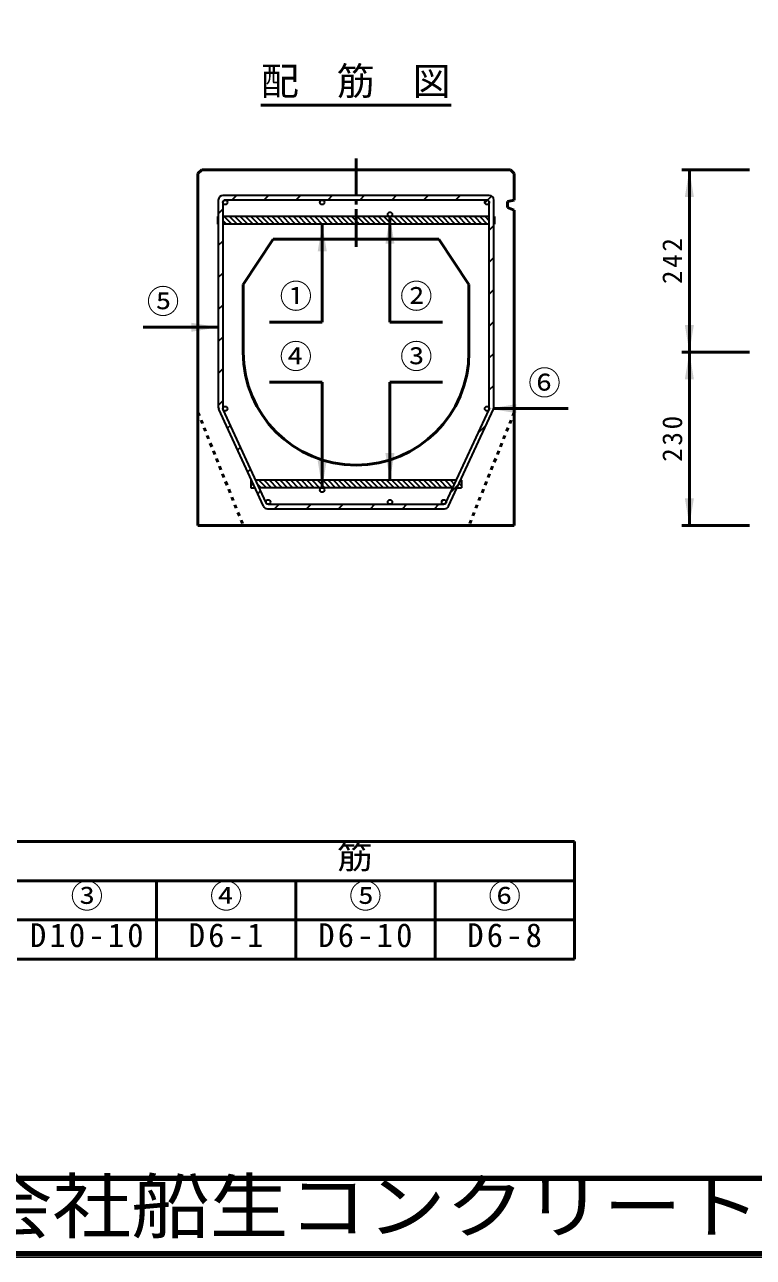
# Model space of a CAD drawing. Units: millimetres, scale not verified. Extents: x 100 to 4105, y 100 to 2870.
# Drawn here: x 945 to 1913, y 100 to 1737 of the extents above; entities that cross this region are included whole.
import ezdxf
from ezdxf.enums import TextEntityAlignment as Align

# ---------------------------------------------------------------- set-up
doc = ezdxf.new("R2010")
doc.units = ezdxf.units.MM
doc.header["$LTSCALE"] = 5
doc.linetypes.add('USER1', pattern=[13.4, 10, -1.2, 1, -1.2])
doc.linetypes.add('USER2', pattern=[2.2, 1, -1.2])
doc.layers.add('V-nasSTD', color=7, linetype='Continuous', lineweight=35)
doc.styles.add('ＭＳ ゴシック', font='')
doc.styles.get('ＭＳ ゴシック').set_extended_font_data('MS Gothic')

msp = doc.modelspace()

# ---------------------------------------------------------------- hatches: boundary and pattern name
at = {"layer": 'V-nasSTD'}
for points in [[(1833.814, 1507.89), (1827.814, 1543.89), (1821.814, 1507.89)], [(1436.057, 1445.89), (1430.057, 1481.89), (1424.057, 1445.89)], [(1346.123, 1435.89), (1340.123, 1471.89), (1334.123, 1435.89)], [(1166.057, 1328.935), (1202.057, 1334.935), (1166.057, 1340.935)], [(1821.814, 1337.89), (1827.814, 1301.89), (1833.814, 1337.89)], [(1833.814, 1265.89), (1827.814, 1301.89), (1821.814, 1265.89)], [(1598, 1220.89), (1562, 1226.89), (1598, 1232.89)], [(1424.057, 1167.89), (1430.057, 1131.89), (1436.057, 1167.89)], [(1334.057, 1157.89), (1340.057, 1121.89), (1346.057, 1157.89)], [(1821.814, 1107.89), (1827.814, 1071.89), (1833.814, 1107.89)]]:
    msp.add_hatch(color=256, dxfattribs=at).paths.add_polyline_path(points)

# ---------------------------------------------------------------- linework, layer by layer
at = {"layer": 'V-nasSTD', "lineweight": 50}
for p, q in [((1258.654, 1629.89), (1511.461, 1629.89)), ((1180.057, 1543.89), (1175.057, 1538.89)), ((1175.057, 1071.89), (1175.057, 1538.89)), ((1180.057, 1543.89), (1590.057, 1543.89)), ((1590.057, 1543.89), (1595.057, 1538.89)), ((1595.057, 1503.905), (1595.057, 1538.89)), ((1907.814, 1543.89), (1817.814, 1543.89)), ((1827.814, 1301.89), (1827.814, 1543.89)), ((1586.057, 1501.89), (1595.057, 1503.905)), ((1586.057, 1493.89), (1586.057, 1501.89)), ((1586.057, 1493.89), (1595.057, 1490.532)), ((1595.057, 1071.89), (1595.057, 1490.532)), ((1430.057, 1341.89), (1430.057, 1481.89)), ((1340.123, 1341.89), (1340.123, 1471.89)), ((1275.057, 1451.89), (1235.057, 1391.89)), ((1275.057, 1451.89), (1495.057, 1451.89)), ((1495.057, 1451.89), (1535.057, 1391.89)), ((1235.057, 1391.89), (1235.057, 1301.89)), ((1535.057, 1391.89), (1535.057, 1301.89)), ((1102.057, 1334.935), (1202.057, 1334.935)), ((1270.123, 1341.89), (1340.123, 1341.89)), ((1430.057, 1341.89), (1500.057, 1341.89)), ((1907.814, 1301.89), (1817.814, 1301.89)), ((1827.814, 1071.89), (1827.814, 1301.89)), ((1270.057, 1261.89), (1340.057, 1261.89)), ((1340.057, 1261.89), (1340.057, 1121.89)), ((1430.057, 1261.89), (1430.057, 1131.89)), ((1430.057, 1261.89), (1500.057, 1261.89)), ((1667, 1226.89), (1567, 1226.89)), ((1175.057, 1071.89), (1595.057, 1071.89)), ((1907.814, 1071.89), (1817.814, 1071.89)), ((1120, 652), (935, 652)), ((1305, 652), (1120, 652)), ((1490, 652), (1305, 652)), ((1675, 652), (1490, 652)), ((1675, 600), (1675, 652)), ((935, 600), (1120, 600)), ((1120, 548), (1120, 600)), ((1120, 600), (1120, 548)), ((1305, 600), (1120, 600)), ((1305, 548), (1305, 600)), ((1305, 600), (1490, 600)), ((1305, 548), (1305, 600)), ((1305, 600), (1305, 548)), ((1490, 548), (1490, 600)), ((1490, 548), (1490, 600)), ((1490, 600), (1675, 600)), ((1490, 548), (1490, 600)), ((1490, 600), (1490, 548)), ((1675, 548), (1675, 600)), ((1675, 548), (1675, 600)), ((1675, 600), (1675, 548)), ((935, 548), (1120, 548)), ((1120, 496), (1120, 548)), ((1120, 548), (1120, 496)), ((1120, 548), (1305, 548)), ((1305, 496), (1305, 548)), ((1305, 548), (1490, 548)), ((1305, 496), (1305, 548)), ((1305, 548), (1305, 496)), ((1490, 496), (1490, 548)), ((1490, 496), (1490, 548)), ((1490, 548), (1675, 548)), ((1490, 496), (1490, 548)), ((1490, 548), (1490, 496)), ((1675, 496), (1675, 548)), ((1675, 496), (1675, 548)), ((1675, 548), (1675, 496)), ((935, 496), (1120, 496)), ((1120, 496), (1305, 496)), ((1305, 496), (1490, 496)), ((1490, 496), (1675, 496))]:
    msp.add_line(p, q, dxfattribs=at)
at = {"layer": 'V-nasSTD', "linetype": 'USER1', "lineweight": 50}
msp.add_line((1385.057, 1558.89), (1385.057, 1436.89), dxfattribs=at)
at = {"layer": 'V-nasSTD'}
for p, q in [((1562.057, 1509.89), (1208.057, 1509.89)), ((1226.229, 1509.89), (1220.229, 1503.89)), ((1226.229, 1509.89), (1220.229, 1503.89)), ((1226.229, 1509.89), (1220.229, 1503.89)), ((1268.655, 1509.89), (1262.655, 1503.89)), ((1268.655, 1509.89), (1262.655, 1503.89)), ((1268.655, 1509.89), (1262.655, 1503.89)), ((1311.081, 1509.89), (1305.081, 1503.89)), ((1311.081, 1509.89), (1305.081, 1503.89)), ((1311.081, 1509.89), (1305.081, 1503.89)), ((1353.508, 1509.89), (1347.508, 1503.89)), ((1353.508, 1509.89), (1347.508, 1503.89)), ((1353.508, 1509.89), (1347.508, 1503.89)), ((1395.934, 1509.89), (1389.934, 1503.89)), ((1438.361, 1509.89), (1432.361, 1503.89)), ((1480.787, 1509.89), (1474.787, 1503.89)), ((1480.787, 1509.89), (1474.787, 1503.89)), ((1480.787, 1509.89), (1474.787, 1503.89)), ((1523.213, 1509.89), (1517.213, 1503.89)), ((1523.213, 1509.89), (1517.213, 1503.89)), ((1523.213, 1509.89), (1517.213, 1503.89)), ((1564.915, 1509.166), (1559.592, 1503.842)), ((1564.915, 1509.166), (1559.592, 1503.842)), ((1564.915, 1509.166), (1559.592, 1503.842)), ((1202.057, 1503.89), (1202.057, 1228.743)), ((1208.057, 1491.719), (1202.057, 1485.719)), ((1208.057, 1491.719), (1202.057, 1485.719)), ((1208.057, 1491.719), (1202.057, 1485.719)), ((1208.057, 1500.89), (1208.057, 1227.014)), ((1559.057, 1503.89), (1211.057, 1503.89)), ((1559.592, 1503.842), (1556.105, 1500.356)), ((1562.057, 1227.014), (1562.057, 1500.89)), ((1568.057, 1228.743), (1568.057, 1503.89)), ((1201.057, 1481.89), (1202.057, 1481.89)), ((1201.057, 1481.89), (1201.057, 1471.89)), ((1201.057, 1476.605), (1202.057, 1475.605)), ((1562.057, 1481.89), (1208.057, 1481.89)), ((1208.057, 1476.676), (1212.843, 1471.89)), ((1209.914, 1481.89), (1219.914, 1471.89)), ((1216.986, 1481.89), (1226.986, 1471.89)), ((1224.057, 1481.89), (1234.057, 1471.89)), ((1231.128, 1481.89), (1241.128, 1471.89)), ((1238.199, 1481.89), (1248.199, 1471.89)), ((1245.27, 1481.89), (1255.27, 1471.89)), ((1252.341, 1481.89), (1262.341, 1471.89)), ((1259.412, 1481.89), (1269.412, 1471.89)), ((1266.483, 1481.89), (1276.483, 1471.89)), ((1273.554, 1481.89), (1283.554, 1471.89)), ((1280.625, 1481.89), (1290.625, 1471.89)), ((1287.696, 1481.89), (1297.696, 1471.89)), ((1294.767, 1481.89), (1304.767, 1471.89)), ((1301.838, 1481.89), (1311.838, 1471.89)), ((1308.909, 1481.89), (1318.909, 1471.89)), ((1315.98, 1481.89), (1325.98, 1471.89)), ((1323.052, 1481.89), (1333.052, 1471.89)), ((1330.123, 1481.89), (1340.123, 1471.89)), ((1337.194, 1481.89), (1347.194, 1471.89)), ((1344.265, 1481.89), (1354.265, 1471.89)), ((1351.336, 1481.89), (1361.336, 1471.89)), ((1358.407, 1481.89), (1368.407, 1471.89)), ((1365.478, 1481.89), (1375.478, 1471.89)), ((1372.549, 1481.89), (1382.549, 1471.89)), ((1379.62, 1481.89), (1389.62, 1471.89)), ((1386.691, 1481.89), (1396.691, 1471.89)), ((1393.762, 1481.89), (1403.762, 1471.89)), ((1400.833, 1481.89), (1410.833, 1471.89)), ((1407.904, 1481.89), (1417.904, 1471.89)), ((1414.975, 1481.89), (1424.975, 1471.89)), ((1422.046, 1481.89), (1432.046, 1471.89)), ((1429.118, 1481.89), (1439.118, 1471.89)), ((1436.189, 1481.89), (1446.189, 1471.89)), ((1443.26, 1481.89), (1453.26, 1471.89)), ((1450.331, 1481.89), (1460.331, 1471.89)), ((1457.402, 1481.89), (1467.402, 1471.89)), ((1464.473, 1481.89), (1474.473, 1471.89)), ((1471.544, 1481.89), (1481.544, 1471.89)), ((1478.615, 1481.89), (1488.615, 1471.89)), ((1485.686, 1481.89), (1495.686, 1471.89)), ((1492.757, 1481.89), (1502.757, 1471.89)), ((1499.828, 1481.89), (1509.828, 1471.89)), ((1506.899, 1481.89), (1516.899, 1471.89)), ((1513.97, 1481.89), (1523.97, 1471.89)), ((1521.041, 1481.89), (1531.041, 1471.89)), ((1528.112, 1481.89), (1538.112, 1471.89)), ((1535.184, 1481.89), (1545.184, 1471.89)), ((1542.255, 1481.89), (1552.255, 1471.89)), ((1549.326, 1481.89), (1559.326, 1471.89)), ((1556.397, 1481.89), (1562.057, 1476.23)), ((1568.057, 1481.89), (1569.057, 1481.89)), ((1568.057, 1477.301), (1569.057, 1476.301)), ((1569.057, 1481.89), (1569.057, 1471.89)), ((1202.057, 1471.89), (1201.057, 1471.89)), ((1562.057, 1471.89), (1208.057, 1471.89)), ((1568.057, 1469.881), (1562.057, 1463.881)), ((1568.057, 1469.881), (1562.057, 1463.881)), ((1568.057, 1469.881), (1562.057, 1463.881)), ((1569.057, 1471.89), (1568.057, 1471.89)), ((1208.057, 1449.293), (1202.057, 1443.293)), ((1208.057, 1449.293), (1202.057, 1443.293)), ((1208.057, 1449.293), (1202.057, 1443.293)), ((1562.057, 1421.455), (1568.057, 1427.455)), ((1562.057, 1421.455), (1568.057, 1427.455)), ((1562.057, 1421.455), (1568.057, 1427.455)), ((1208.057, 1406.866), (1202.057, 1400.866)), ((1208.057, 1406.866), (1202.057, 1400.866)), ((1208.057, 1406.866), (1202.057, 1400.866)), ((1562.057, 1379.029), (1568.057, 1385.029)), ((1562.057, 1379.029), (1568.057, 1385.029)), ((1562.057, 1379.029), (1568.057, 1385.029)), ((1208.057, 1364.44), (1202.057, 1358.44)), ((1208.057, 1364.44), (1202.057, 1358.44)), ((1208.057, 1364.44), (1202.057, 1358.44)), ((1562.057, 1336.602), (1568.057, 1342.602)), ((1562.057, 1336.602), (1568.057, 1342.602)), ((1562.057, 1336.602), (1568.057, 1342.602)), ((1208.057, 1322.013), (1202.057, 1316.013)), ((1208.057, 1322.013), (1202.057, 1316.013)), ((1208.057, 1322.013), (1202.057, 1316.013)), ((1562.057, 1294.176), (1568.057, 1300.176)), ((1562.057, 1294.176), (1568.057, 1300.176)), ((1562.057, 1294.176), (1568.057, 1300.176)), ((1208.057, 1279.587), (1202.057, 1273.587)), ((1208.057, 1279.587), (1202.057, 1273.587)), ((1208.057, 1279.587), (1202.057, 1273.587)), ((1562.057, 1251.749), (1568.057, 1257.749)), ((1562.057, 1251.749), (1568.057, 1257.749)), ((1562.057, 1251.749), (1568.057, 1257.749)), ((1208.057, 1237.161), (1202.057, 1231.161)), ((1208.057, 1237.161), (1202.057, 1231.161)), ((1208.057, 1237.161), (1202.057, 1231.161)), ((1262.08, 1097.376), (1202.61, 1226.228)), ((1265.622, 1101.633), (1208.334, 1225.757)), ((1504.493, 1101.633), (1561.781, 1225.757)), ((1508.035, 1097.376), (1567.505, 1226.228)), ((1218.043, 1204.72), (1214.276, 1200.952)), ((1218.043, 1204.72), (1214.276, 1200.952)), ((1218.043, 1204.72), (1214.276, 1200.952)), ((1547.458, 1194.724), (1557.684, 1204.95)), ((1547.458, 1194.724), (1557.684, 1204.95)), ((1547.458, 1194.724), (1557.684, 1204.95)), ((1231.441, 1175.691), (1227.673, 1171.924)), ((1231.441, 1175.691), (1227.673, 1171.924)), ((1231.441, 1175.691), (1227.673, 1171.924)), ((1244.839, 1146.663), (1241.071, 1142.895)), ((1244.839, 1146.663), (1241.071, 1142.895)), ((1244.839, 1146.663), (1241.071, 1142.895)), ((1245.15, 1131.89), (1245.15, 1121.89)), ((1245.15, 1131.89), (1246.15, 1131.89)), ((1518.458, 1131.89), (1251.657, 1131.89)), ((1255.859, 1131.89), (1265.859, 1121.89)), ((1262.93, 1131.89), (1272.93, 1121.89)), ((1270.001, 1131.89), (1280.001, 1121.89)), ((1277.072, 1131.89), (1287.072, 1121.89)), ((1284.143, 1131.89), (1294.143, 1121.89)), ((1291.214, 1131.89), (1301.214, 1121.89)), ((1298.285, 1131.89), (1308.285, 1121.89)), ((1305.356, 1131.89), (1315.356, 1121.89)), ((1312.427, 1131.89), (1322.427, 1121.89)), ((1319.498, 1131.89), (1329.498, 1121.89)), ((1326.569, 1131.89), (1336.569, 1121.89)), ((1333.64, 1131.89), (1343.64, 1121.89)), ((1340.711, 1131.89), (1350.711, 1121.89)), ((1347.782, 1131.89), (1357.782, 1121.89)), ((1354.853, 1131.89), (1364.853, 1121.89)), ((1361.925, 1131.89), (1371.925, 1121.89)), ((1368.996, 1131.89), (1378.996, 1121.89)), ((1376.067, 1131.89), (1386.067, 1121.89)), ((1383.138, 1131.89), (1393.138, 1121.89)), ((1390.209, 1131.89), (1400.209, 1121.89)), ((1397.28, 1131.89), (1407.28, 1121.89)), ((1404.351, 1131.89), (1414.351, 1121.89)), ((1411.422, 1131.89), (1421.422, 1121.89)), ((1418.493, 1131.89), (1428.493, 1121.89)), ((1425.564, 1131.89), (1435.564, 1121.89)), ((1432.635, 1131.89), (1442.635, 1121.89)), ((1439.706, 1131.89), (1449.706, 1121.89)), ((1446.777, 1131.89), (1456.777, 1121.89)), ((1453.848, 1131.89), (1463.848, 1121.89)), ((1460.919, 1131.89), (1470.919, 1121.89)), ((1467.991, 1131.89), (1477.991, 1121.89)), ((1475.062, 1131.89), (1485.062, 1121.89)), ((1482.133, 1131.89), (1492.133, 1121.89)), ((1489.204, 1131.89), (1499.204, 1121.89)), ((1496.275, 1131.89), (1506.275, 1121.89)), ((1503.346, 1131.89), (1513.346, 1121.89)), ((1510.417, 1131.89), (1515.919, 1126.388)), ((1517.488, 1131.89), (1518.152, 1131.226)), ((1523.964, 1131.89), (1524.964, 1131.89)), ((1524.559, 1131.89), (1524.964, 1131.485)), ((1524.964, 1131.89), (1524.964, 1121.89)), ((1245.15, 1128.456), (1249.951, 1123.656)), ((1245.15, 1121.89), (1250.766, 1121.89)), ((1254.116, 1126.561), (1258.787, 1121.89)), ((1254.469, 1113.867), (1258.237, 1117.634)), ((1254.469, 1113.867), (1258.237, 1117.634)), ((1254.469, 1113.867), (1258.237, 1117.634)), ((1513.843, 1121.89), (1256.272, 1121.89)), ((1511.093, 1115.932), (1521.319, 1126.158)), ((1511.093, 1115.932), (1521.319, 1126.158)), ((1511.093, 1115.932), (1521.319, 1126.158)), ((1519.349, 1121.89), (1524.964, 1121.89)), ((1519.686, 1122.621), (1520.417, 1121.89)), ((1521.919, 1127.459), (1524.964, 1124.414)), ((1268.345, 1099.89), (1501.769, 1099.89)), ((1276.919, 1093.89), (1282.919, 1099.89)), ((1276.919, 1093.89), (1282.919, 1099.89)), ((1276.919, 1093.89), (1282.919, 1099.89)), ((1319.345, 1093.89), (1325.346, 1099.89)), ((1319.345, 1093.89), (1325.346, 1099.89)), ((1319.345, 1093.89), (1325.346, 1099.89)), ((1361.772, 1093.89), (1367.772, 1099.89)), ((1361.772, 1093.89), (1367.772, 1099.89)), ((1361.772, 1093.89), (1367.772, 1099.89)), ((1404.198, 1093.89), (1410.198, 1099.89)), ((1404.198, 1093.89), (1410.198, 1099.89)), ((1404.198, 1093.89), (1410.198, 1099.89)), ((1446.625, 1093.89), (1452.625, 1099.89)), ((1446.625, 1093.89), (1452.625, 1099.89)), ((1446.625, 1093.89), (1452.625, 1099.89)), ((1489.051, 1093.89), (1495.051, 1099.89)), ((1489.051, 1093.89), (1495.051, 1099.89)), ((1489.051, 1093.89), (1495.051, 1099.89)), ((1500.932, 1105.771), (1498.889, 1103.728)), ((1267.528, 1093.89), (1502.587, 1093.89))]:
    msp.add_line(p, q, dxfattribs=at)
at = {"layer": 'V-nasSTD', "linetype": 'USER2', "lineweight": 50}
for p, q in [((1175.057, 1221.89), (1235.057, 1071.89)), ((1595.057, 1221.89), (1535.057, 1071.89))]:
    msp.add_line(p, q, dxfattribs=at)
at = {"layer": 'V-nasSTD', "lineweight": 100}
for p, q in [((105, 205), (4100, 205)), ((105, 105), (4100, 105))]:
    msp.add_line(p, q, dxfattribs=at)
at = {"layer": 'V-nasSTD', "lineweight": 13}
msp.add_lwpolyline([(100, 100), (100, 2870), (4105, 2870), (4105, 100)], close=True, dxfattribs=at)
at = {"layer": 'V-nasSTD'}
for centre in [(1211.057, 1500.89), (1340.057, 1500.89), (1559.057, 1500.89), (1430.057, 1484.89), (1211.111, 1226.89), (1559, 1226.89), (1340.057, 1118.89), (1268.346, 1102.89), (1430.057, 1102.89), (1501.769, 1102.89)]:
    msp.add_circle(centre, 3, dxfattribs=at)
for centre, radius, start, end in [((1208.057, 1503.89), 6, 90, 180), ((1562.057, 1503.89), 6, 0, 90), ((1211.057, 1500.89), 3, 90, 180), ((1211.057, 1500.89), 3, 90, 180), ((1211.057, 1500.89), 3, 90, 180), ((1559.057, 1500.89), 3, 0, 90), ((1559.057, 1500.89), 3, 0, 90), ((1559.057, 1500.89), 3, 0, 90), ((1208.057, 1228.743), 6, 180, 204.77514), ((1562.057, 1228.743), 6, 335.22486, 0), ((1211.057, 1227.014), 3, 180, 204.77514), ((1559.057, 1227.014), 3, 335.22486, 0), ((1267.528, 1099.89), 6, 204.77514, 270), ((1268.345, 1102.89), 3, 204.77514, 270), ((1501.769, 1102.89), 3, 270, 335.22486), ((1502.587, 1099.89), 6, 270, 335.22486)]:
    msp.add_arc(centre, radius, start, end, dxfattribs=at)
at = {"layer": 'V-nasSTD', "lineweight": 50}
for start, end in [(180, 270), (270, 0)]:
    msp.add_arc((1385.057, 1301.89), 150, start, end, dxfattribs=at)

# ---------------------------------------------------------------- texts
at = {"layer": 'V-nasSTD', "style": 'ＭＳ ゴシック'}
for s, height, p in [('配\u3000筋\u3000図', 36.95, (1258.654, 1680.29)), ('①', 31.67, (1283.523, 1392.09)), ('②', 31.67, (1443.457, 1392.09)), ('⑤', 31.67, (1107.057, 1385.135)), ('④', 31.67, (1283.457, 1312.09)), ('③', 31.67, (1443.457, 1312.09)), ('⑥', 31.67, (1613.8, 1277.09)), ('③', 31.67, (1005.9, 595.6)), ('④', 31.67, (1190.9, 595.6)), ('⑤', 31.67, (1375.9, 595.6)), ('⑥', 31.67, (1560.9, 595.6))]:
    msp.add_text(s, height=height, dxfattribs=at).set_placement(p, align=Align.TOP_LEFT)
at = {"layer": 'V-nasSTD', "style": 'ＭＳ ゴシック', "width": 1.1}
for s, height, p in [('配\u3000\u3000\u3000\u3000\u3000\u3000\u3000\u3000\u3000\u3000筋', 31.67, (837.04, 647.6)), ('株式会社船生コンクリート工業', 69.65, (668.279, 202.55))]:
    msp.add_text(s, height=height, dxfattribs=at).set_placement(p, align=Align.TOP_LEFT)
at = {"layer": 'V-nasSTD', "char_height": 26.39, "attachment_point": 1, "rotation": 90, "style": 'ＭＳ ゴシック'}
for s, insert in [('\\T1.2;242', (1791.814, 1392.29)), ('\\T1.2;230', (1791.814, 1156.29))]:
    msp.add_mtext(s, dxfattribs=dict(at, insert=insert))
at = {"layer": 'V-nasSTD', "char_height": 31.67, "attachment_point": 1, "style": 'ＭＳ ゴシック'}
for s, insert in [('\\T1.2;D10-10', (951.9, 543.6)), ('\\T1.2;D6-1', (1162.82, 543.6)), ('\\T1.2;D6-10', (1334.86, 543.6)), ('\\T1.2;D6-8', (1532.82, 543.6))]:
    msp.add_mtext(s, dxfattribs=dict(at, insert=insert))

doc.saveas('drawing.dxf')
